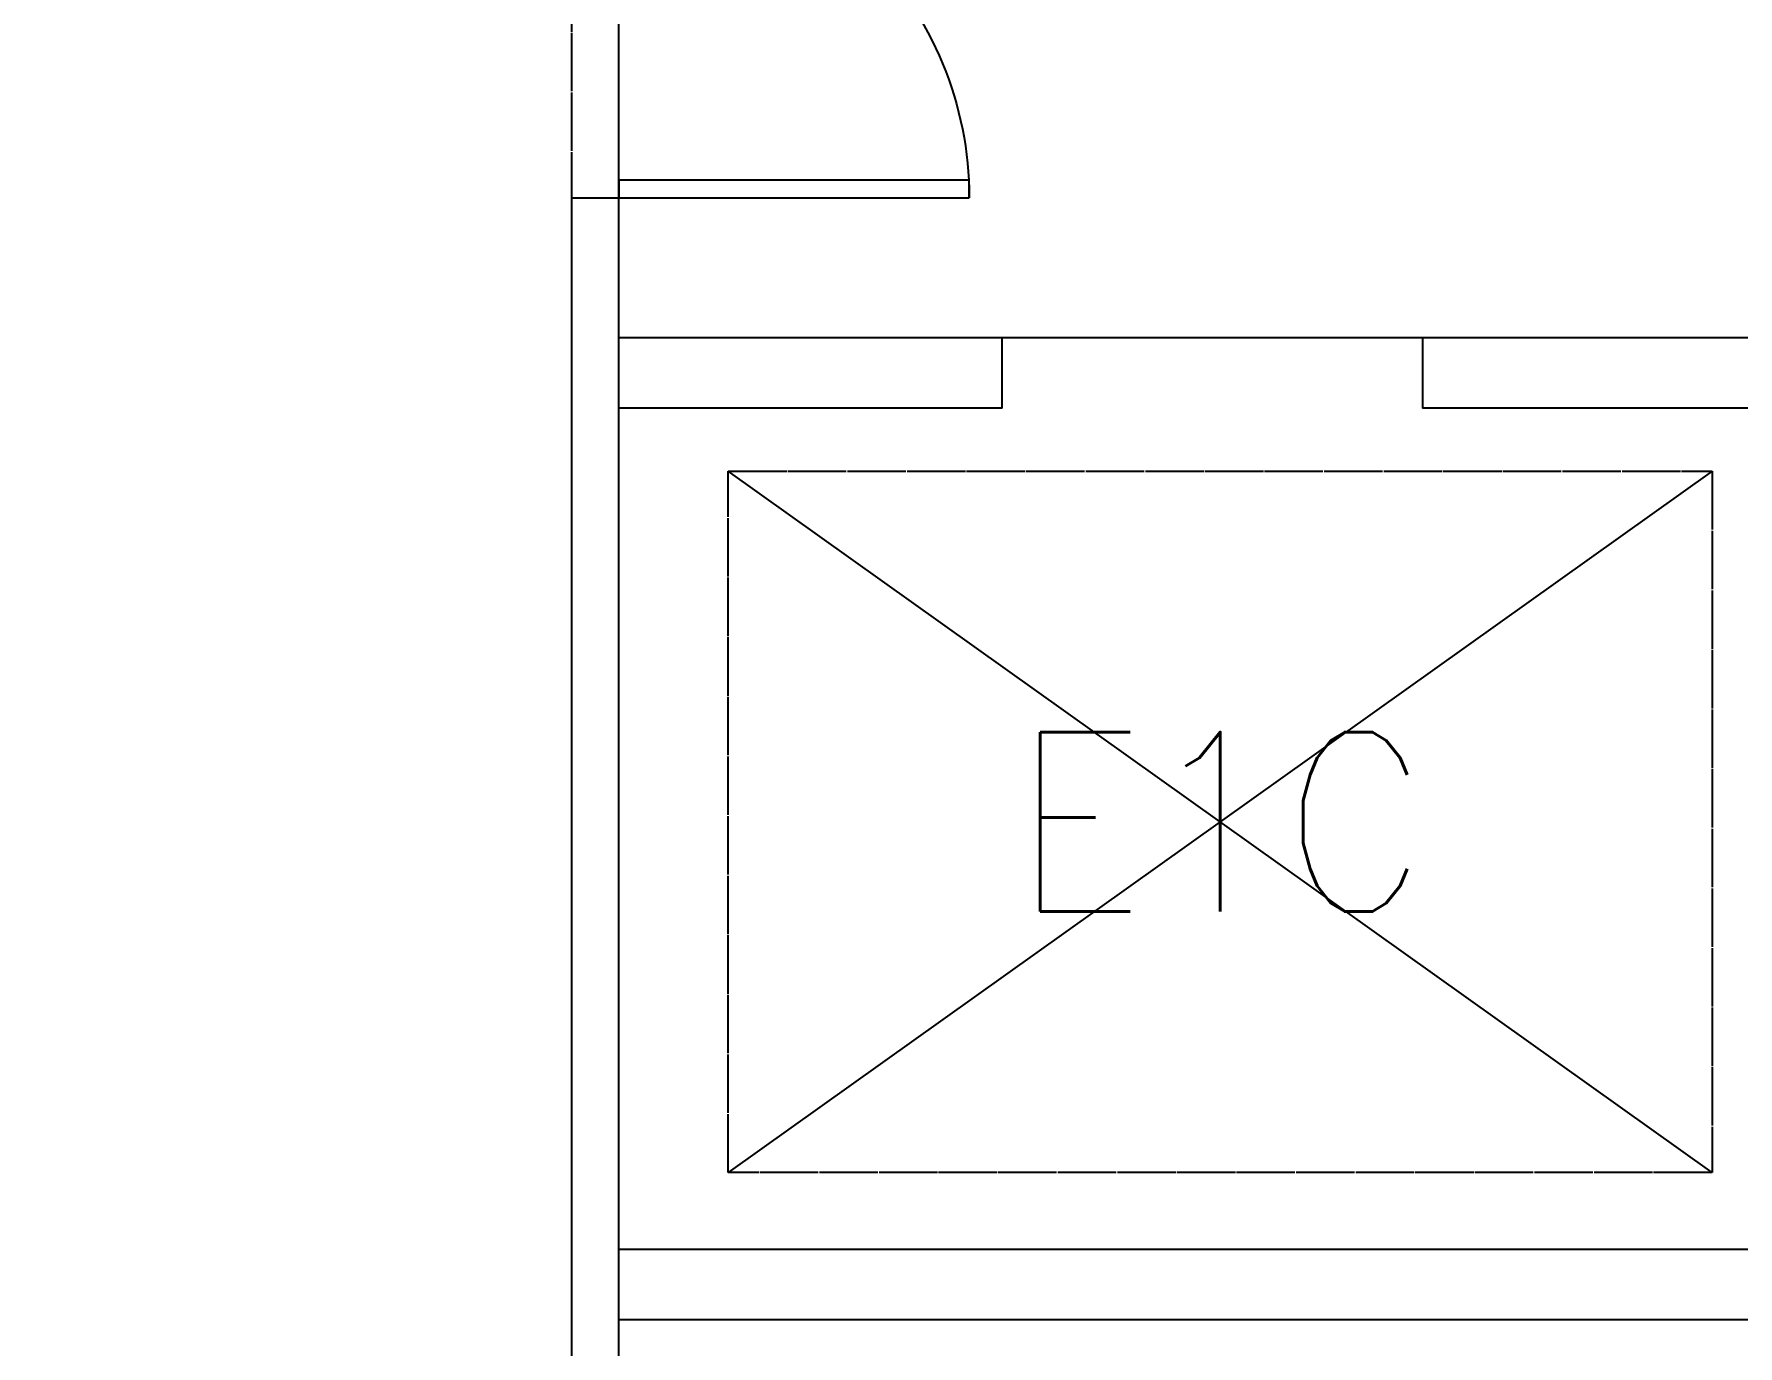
# Model space of a CAD drawing. Header units: inches. Extents: x -460 to 10305, y -938 to 5356.
# Drawn here: x 1962.2 to 2108.1, y 2590.9 to 2703.1 of the extents above; entities that cross this region are included whole.
import ezdxf
from ezdxf import colors
from ezdxf.entities.mleader import LeaderData, LeaderLine
from ezdxf.enums import TextEntityAlignment as Align
from ezdxf.math import Vec2, Vec3

# ---------------------------------------------------------------- set-up
doc = ezdxf.new("R2010")
doc.units = ezdxf.units.IN
doc.header["$MEASUREMENT"] = 0
doc.set_wipeout_variables(frame=1)
doc.linetypes.add('01-0263-01-DWG-BFP-ARCH$0$763', pattern=[5.0001, 5, -0.0001])
for name, color, linetype in [('01-0263-01-DWG-BFP-ARCH$0$SP-AREA', 250, '01-0263-01-DWG-BFP-ARCH$0$763'), ('01-0263-01-DWG-BFP-ARCH$0$SP-DOORS', 5, 'Continuous'), ('01-0263-01-DWG-BFP-ARCH$0$SP-ELEVATOR', 112, 'Continuous'), ('01-0263-01-DWG-BFP-ARCH$0$SP-RMNO', 7, 'Continuous'), ('01-0263-01-DWG-BFP-ARCH$0$SP-ROOM', 7, 'Continuous'), ('01-0263-01-DWG-BFP-ARCH$0$SP-WALL', 7, 'Continuous'), ('T-Anno-Note', 7, 'Continuous')]:
    doc.layers.add(name, color=color, linetype=linetype)
doc.layers.get('01-0263-01-DWG-BFP-ARCH$0$SP-ROOM').off()
doc.styles.add('01-0263-01-DWG-BFP-ARCH$0$ROMANS', font='ROMANS.shx', dxfattribs={"width": 0.9})

# ---------------------------------------------------------------- blocks, each defined once
blk = doc.blocks.new('01-0263-01-DWG-BFP-ARCH$0$DOR01')
at = {"color": 0}
for p, q in [((1, 1), (0, 1)), ((0, 1), (0, 0)), ((1, 0), (1, 1)), ((0, 0), (1, 0))]:
    blk.add_line(p, q, dxfattribs=at)
blk = doc.blocks.new('01-0263-01-DWG-BFP-ARCH$0$DOR00')
at = {"color": 0}
for p, q in [((0, 1), (0, 0)), ((1, 0), (1, 1))]:
    blk.add_line(p, q, dxfattribs=at)
blk = doc.blocks.new('01-0263-01-DWG-BFP-ARCH$0$FMGRM1')
at = {"style": '01-0263-01-DWG-BFP-ARCH$0$ROMANS', "width": 0.9}
for tag, p in [('RMAREA', (0, -0.2836)), ('DATA1', (0, -0.443)), ('DATA2', (0, -0.6024)), ('DATA3', (0, -0.7618)), ('DATA4', (0, -0.9213)), ('DATA5', (0, -1.0807))]:
    blk.add_attdef(tag, text='', height=0.1172, dxfattribs=at).set_placement(p, align=Align.CENTER)
at = {"linetype": 'Continuous'}
blk.add_wipeout([(-0.375, -0.125), (0.375, -0.125), (0.375, 0.125), (-0.375, 0.125)], dxfattribs=at)
at = {"layer": '01-0263-01-DWG-BFP-ARCH$0$SP-RMNO', "style": '01-0263-01-DWG-BFP-ARCH$0$ROMANS', "width": 0.9}
blk.add_attdef('RMNUMB', text='', height=0.16, dxfattribs=at).set_placement((0, 0), align=Align.MIDDLE)
blk = doc.blocks.new('01-0263-01-DWG-BFP-ARCH', base_point=(1295.16, 1353.43))
at = {"layer": '01-0263-01-DWG-BFP-ARCH$0$SP-AREA'}
for points in [[(3303.16, 2407.43), (3255.16, 2407.43), (3255.16, 1533.43), (3587.16, 1533.43), (3587.16, 2461.43), (3255.16, 2461.43), (3255.16, 2407.43), (3303.16, 2407.43), (3539.16, 2407.43), (3539.16, 1587.43), (3303.16, 1587.43), (3303.16, 2407.43)], [(3400.74, 2070.03), (3400.74, 2010.02), (3316.54, 2010.02), (3316.54, 2070.03)]]:
    blk.add_lwpolyline(points, close=True, dxfattribs=at)
at = {"layer": '01-0263-01-DWG-BFP-ARCH$0$SP-AREA', "linetype": 'Continuous'}
blk.add_lwpolyline([(3535.16, 2081.43), (3307.16, 2081.43), (3307.16, 2307.43), (3535.16, 2307.43)], close=True, dxfattribs=at)
at = {"layer": '01-0263-01-DWG-BFP-ARCH$0$SP-DOORS'}
blk.add_lwpolyline([(3307.16, 2123.43, -0.414214), (3337.16, 2093.43, -0.414214)], format="xyb", dxfattribs=at)
at = {"layer": '01-0263-01-DWG-BFP-ARCH$0$SP-ELEVATOR'}
for p, q in [((3400.74, 2070.03), (3316.54, 2010.02)), ((3400.74, 2010.02), (3316.54, 2070.03))]:
    blk.add_line(p, q, dxfattribs=at)
at = {"layer": '01-0263-01-DWG-BFP-ARCH$0$SP-WALL'}
for p, q in [((3303.16, 1837.93), (3303.16, 2093.43)), ((3307.16, 1837.93), (3307.16, 2093.43)), ((3339.97, 2081.43), (3307.16, 2081.43)), ((3437.51, 2081.43), (3375.97, 2081.43)), ((3339.97, 2075.43), (3307.16, 2075.43)), ((3437.51, 2075.43), (3375.97, 2075.43)), ((3535.16, 2003.43), (3307.16, 2003.43)), ((3535.16, 1997.43), (3307.16, 1997.43))]:
    blk.add_line(p, q, dxfattribs=at)
at = {"layer": '01-0263-01-DWG-BFP-ARCH$0$SP-DOORS', "xscale": -30, "yscale": -1.5, "zscale": 30, "rotation": 180}
blk.add_blockref('01-0263-01-DWG-BFP-ARCH$0$DOR01', (3307.16, 2093.43), dxfattribs=at)
at = {"layer": '01-0263-01-DWG-BFP-ARCH$0$SP-WALL', "xscale": -30, "yscale": -3.999999999999773, "zscale": 30, "rotation": 270}
blk.add_blockref('01-0263-01-DWG-BFP-ARCH$0$DOR00', (3307.16, 2093.43), dxfattribs=at)
at = {"layer": '01-0263-01-DWG-BFP-ARCH$0$SP-WALL', "xscale": -36, "yscale": 6, "zscale": 36}
blk.add_blockref('01-0263-01-DWG-BFP-ARCH$0$DOR00', (3375.97, 2075.43), dxfattribs=at)
at = {"layer": '01-0263-01-DWG-BFP-ARCH$0$SP-ROOM'}
ref = blk.add_blockref('01-0263-01-DWG-BFP-ARCH$0$FMGRM1', (3358.64, 2040.03), dxfattribs=dict(at, xscale=96, yscale=96, zscale=96))
ref.add_attrib('RMNUMB', 'E1C', dxfattribs={"layer": '01-0263-01-DWG-BFP-ARCH$0$SP-RMNO', "height": 15.36, "style": '01-0263-01-DWG-BFP-ARCH$0$ROMANS', "width": 0.9}).set_placement((3358.64, 2040.03), align=Align.MIDDLE)

msp = doc.modelspace()

# ---------------------------------------------------------------- block references
msp.add_blockref('01-0263-01-DWG-BFP-ARCH', (0.26, 1949.11))

# ---------------------------------------------------------------- next in the draw order: leaders
at = {"layer": 'T-Anno-Note'}
ml = msp.add_multileader_mtext('Standard', dxfattribs=at)
ml.set_content('{\\f@Arial Unicode MS|b0|i0|c0|p34;Riser closet}', color=256)
ml.set_leader_properties()
ml.build(insert=Vec2(0, 0))
ml.multileader.update_dxf_attribs({"text_right_attachment_type": 6, "dogleg_length": 0.36, "arrow_head_size": 10})
ctx = ml.context
ctx.base_point, ctx.char_height, ctx.arrow_head_size, ctx.landing_gap_size, ctx.plane_origin = Vec3(2087.72, 2727.75), 10, 10, 0.09, Vec3(2221.55, 2671.98)
ctx.right_attachment, ctx.text_align_type = 6, 2
notes = []
notes.append((ctx, [(0, (1, 1, 0), (2160, 2720.84), (-1, 0), 0.36, [(0, [(2226.37, 2673.11)], 0, [])])]))
ctx.mtext.insert, ctx.mtext.alignment, ctx.mtext.flow_direction = Vec3(2159.55, 2732.84), 3, 5
for ctx, leaders in notes:
    for number, flags, end, landing, length, lines in leaders:
        leader = LeaderData()
        leader.index, (leader.has_last_leader_line, leader.has_dogleg_vector, leader.attachment_direction) = number, flags
        leader.last_leader_point, leader.dogleg_vector, leader.dogleg_length = Vec3(end), Vec3(landing), length
        for number, points, colour, breaks in lines:
            line = LeaderLine()
            line.index, line.vertices, line.color, line.breaks = number, Vec3.list(points), colors.encode_raw_color(colour), breaks
            leader.lines.append(line)
        ctx.leaders.append(leader)

doc.saveas('drawing.dxf')
